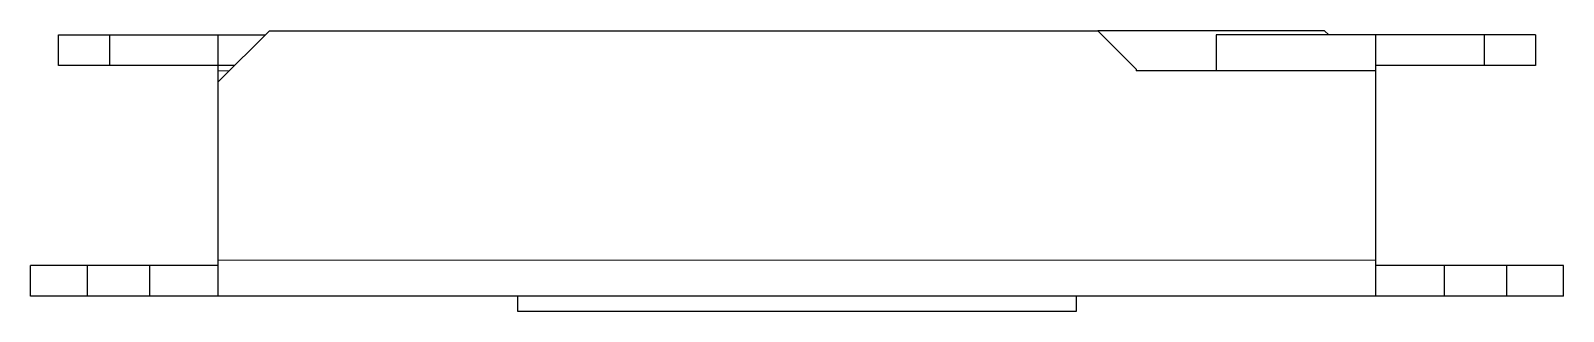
# Model space of a CAD drawing. Extents: x -1.2 to 1.2, y -0.07 to 0.37.
import ezdxf

# ---------------------------------------------------------------- set-up
doc = ezdxf.new("R2010")
doc.units = 0
doc.header["$LTSCALE"] = 0.5
doc.header["$MEASUREMENT"] = 0
doc.layers.add('Mounting', color=4, linetype='CONTINUOUS')

msp = doc.modelspace()

# ---------------------------------------------------------------- linework, layer by layer
at = {"layer": 'Mounting', "lineweight": 25, "transparency": 16777216}
for p, q in [((-1.1562, 0.3125), (-1.1562, 0.3603)), ((-1.1562, 0.3603), (-1.0763, 0.3603)), ((-1.0763, 0.3603), (-1.0763, 0.3125)), ((-1.0763, 0.3603), (-0.9063, 0.3603)), ((-0.8262, 0.367), (-0.9063, 0.287)), ((-0.9063, -0.0478), (-0.9063, 0.3603)), ((-0.9063, 0.3603), (-0.833, 0.3603)), ((-0.8262, 0.367), (0.4713, 0.367)), ((0.5312, 0.307), (0.4713, 0.367)), ((0.8262, 0.367), (0.4713, 0.367)), ((1.1563, 0.3603), (0.6562, 0.3603)), ((0.6562, 0.3603), (0.6562, 0.3045)), ((0.833, 0.3603), (0.8262, 0.367)), ((0.9062, -0.0478), (0.9062, 0.3603)), ((1.0763, 0.3125), (1.0763, 0.3603)), ((1.1563, 0.3603), (1.1563, 0.3125)), ((-0.8808, 0.3125), (-1.1562, 0.3125)), ((1.1563, 0.3125), (0.9062, 0.3125)), ((0.5312, 0.307), (0.5312, 0.3045)), ((0.9062, 0.3045), (0.5312, 0.3045)), ((-0.9063, 0), (-1.2, 0)), ((-1.2, -0.0478), (-1.2, 0)), ((-1.1109, -0.0478), (-1.1109, 0)), ((-1.0137, 0), (-1.0137, -0.0478)), ((1.2, 0), (0.9062, 0)), ((1.0137, -0.0478), (1.0137, 0)), ((1.1109, 0), (1.1109, -0.0478)), ((1.2, -0.0478), (1.2, 0)), ((1.2, -0.0478), (-1.2, -0.0478)), ((-0.4375, -0.0478), (-0.4375, -0.0717)), ((0.4375, -0.0717), (0.4375, -0.0478)), ((-0.4375, -0.0717), (0.4375, -0.0717))]:
    msp.add_line(p, q, dxfattribs=at)
at = {"layer": 'Mounting', "lineweight": 18, "transparency": 16777216}
for p, q in [((-0.9063, 0.3045), (-0.8887, 0.3045)), ((-0.9063, 0.008), (0.9062, 0.008))]:
    msp.add_line(p, q, dxfattribs=at)

doc.saveas('drawing.dxf')
